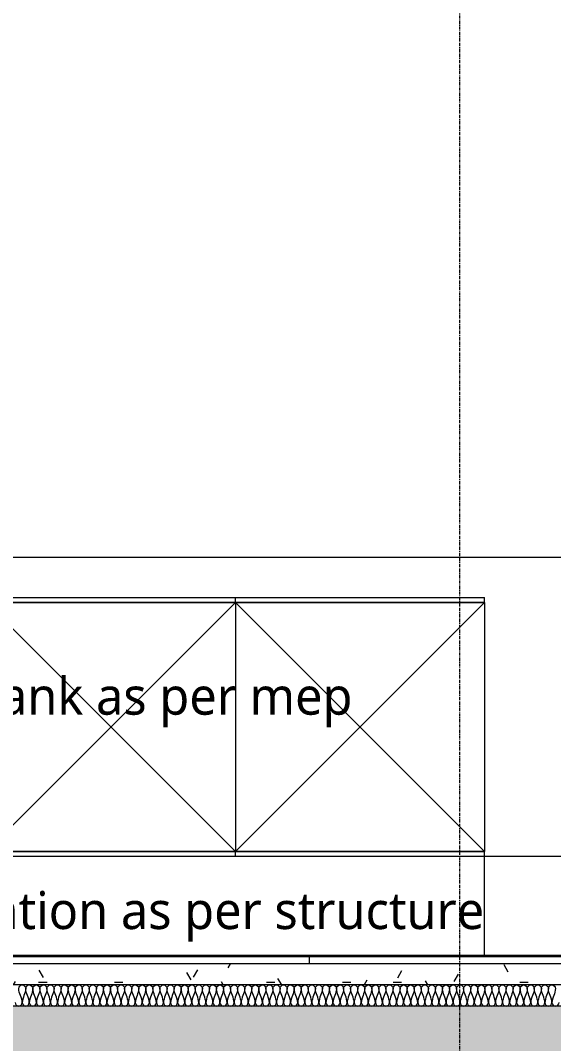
# Model space of a CAD drawing. Header units: millimetres. Extents: x -25665 to 25841, y -6376 to 15610.
# Drawn here: x -1225 to 914, y 7400 to 11505 of the extents above; entities that cross this region are included whole.
import ezdxf

# ---------------------------------------------------------------- set-up
doc = ezdxf.new("R2010")
doc.units = ezdxf.units.MM
doc.linetypes.add('Grid Line', pattern=[22.225, 12.7, -3.175, 3.175, -3.175])
for name, color, linetype, lineweight in [('A-DETL', 90, 'Continuous', 9), ('A-DETL-GENF', 92, 'Continuous', 9), ('A-DETL-THIN', 151, 'Continuous', 9), ('A-FLOR', 192, 'Continuous', 9), ('A-FLOR-MCUT', 51, 'Continuous', 9), ('A-FLOR-PATT', 8, 'Continuous', 35), ('A-WALL', 113, 'Continuous', 9), ('G-ANNO-TEXT', 231, 'Continuous', 9), ('P-SANR-FIXT', 6, 'Continuous', 9), ('S-GRID', 1, 'Continuous', 9)]:
    doc.layers.add(name, color=color, linetype=linetype, lineweight=lineweight)
doc.styles.add('Lucida Sans Unicode_1', font='l_10646.ttf', dxfattribs={"height": 150})

# ---------------------------------------------------------------- blocks, each defined once
blk = doc.blocks.new('1m only - 1m only-860609-Section - D')
at = {"layer": 'P-SANR-FIXT'}
for p, q in [((-2362.8, 9190), (-1362.8, 9190)), ((-2362.8, 9170), (-2362.8, 9190)), ((-1362.8, 9170), (-2362.8, 9170)), ((-1362.8, 9170), (-2362.8, 8170)), ((-2362.8, 9170), (-1362.8, 8170)), ((-2362.8, 9170), (637.2, 9170)), ((-2362.8, 8170), (-2362.8, 9170)), ((-1362.8, 9190), (-362.8, 9190)), ((-1362.8, 9170), (-1362.8, 9190)), ((-1362.8, 9170), (-1362.8, 9190)), ((-362.8, 9170), (-1362.8, 9170)), ((-362.8, 9170), (-1362.8, 8170)), ((-1362.8, 9170), (-362.8, 8170)), ((-1362.8, 9170), (-1362.8, 8170)), ((-362.8, 9190), (637.2, 9190)), ((-362.8, 9170), (-362.8, 9190)), ((-362.8, 9170), (-362.8, 9190)), ((637.2, 9170), (-362.8, 9170)), ((637.2, 9170), (-362.8, 8170)), ((-362.8, 9170), (637.2, 8170)), ((-362.8, 9170), (-362.8, 8170)), ((637.2, 9170), (637.2, 9190)), ((637.2, 9170), (637.2, 8170)), ((-2362.8, 8170), (-1362.8, 8170)), ((-2362.8, 8150), (-2362.8, 8170)), ((637.2, 8170), (-2362.8, 8170)), ((-1362.8, 8170), (-362.8, 8170)), ((-1362.8, 8150), (-1362.8, 8170)), ((-1362.8, 8150), (-1362.8, 8170)), ((-362.8, 8170), (637.2, 8170)), ((-362.8, 8150), (-362.8, 8170)), ((-362.8, 8150), (-362.8, 8170)), ((637.2, 8150), (637.2, 8170))]:
    blk.add_line(p, q, dxfattribs=at)

msp = doc.modelspace()

# ---------------------------------------------------------------- hatches: boundary and pattern name
at = {"layer": 'A-DETL-GENF'}
h = msp.add_hatch(color=253, dxfattribs=at)
h.paths.add_polyline_path([(4933.9, 7050), (5022.2, 7050), (5022.2, 8750), (4822.2, 8750), (4822.2, 7550), (-6827.8, 7550), (-6827.8, 7690), (-7027.8, 7690), (-7027.8, 7550), (-8428.1, 7550), (-8428.1, 7850), (-8678.1, 7850), (-8678.1, 7050), (-8428.1, 7050), (-8428.1, 7350), (4772.2, 7350), (4772.2, 7050)])
h.paths.add_polyline_path([(-7027.8, 7950), (-6827.8, 7950), (-6827.8, 8750), (-7027.8, 8750)])
at = {"layer": 'A-FLOR-PATT', "lineweight": 9}
h = msp.add_hatch(dxfattribs=at)
h.set_pattern_fill('FP_2', color=256, style=0, pattern_type=2)
h.set_pattern_definition([(90, (-2066.7, 4700), (-2000, 1e-13), [])])
h.paths.add_polyline_path([(4582.2, 7720), (4572.2, 7750), (-2060.1, 7750), (-2060.1, 7720), (4572.2, 7720)])
h = msp.add_hatch(dxfattribs=at)
h.set_pattern_fill('FP_3', color=256, style=0, pattern_type=2)
h.set_pattern_definition([(0, (-2066.66, 4700), (406.4, 101.6), [33.528, -271.272, 33.528, -271.272, -1625.6]), (0, (-2066.66, 4700), (406.4, 101.6), [-609.6, 33.528, -576.072, 33.528, -271.272, -711.2]), (0, (-2066.66, 4700), (406.4, 101.6), [-1524, 33.528, -169.672, 33.528, -474.472]), (120, (-1914.26, 4750.8), (-291.1882, 301.1527), [33.528, -271.272, 33.528, -271.272, -1625.6]), (120, (-1914.26, 4750.8), (-291.1882, 301.1527), [-609.6, 33.528, -576.072, 33.528, -271.272, -711.2]), (120, (-1914.26, 4750.8), (-291.1882, 301.1527), [-1524, 33.528, -169.672, 33.528, -474.472]), (240, (-1863.46, 4954), (-115.2118, -402.7527), [33.528, -271.272, 33.528, -271.272, -1625.6]), (240, (-1863.46, 4954), (-115.2118, -402.7527), [-609.6, 33.528, -576.072, 33.528, -271.272, -711.2]), (240, (-1863.46, 4954), (-115.2118, -402.7527), [-1524, 33.528, -169.672, 33.528, -474.472])])
h.paths.add_polyline_path([(-143.5, 7635), (4822.2, 7635), (4822.2, 7720), (-2060.1, 7720), (-2060.1, 7635)])

# ---------------------------------------------------------------- linework, layer by layer
at = {"layer": 'A-DETL'}
for points in [[(-1232, 7620.8), (-1232, 7627.5), (-1217.8, 7642.5), (-1203.7, 7627.5), (-1203.7, 7620.8)], [(-1217.8, 7564.2), (-1217.8, 7583.6), (-1232, 7601.4), (-1232, 7620.8)], [(-1203.7, 7620.8), (-1203.7, 7601.4), (-1217.8, 7583.6), (-1217.8, 7564.2)], [(-1203.7, 7620.8), (-1203.7, 7627.5), (-1189.5, 7642.5), (-1175.3, 7627.5), (-1175.3, 7620.8)], [(-1189.5, 7564.2), (-1189.5, 7583.6), (-1203.7, 7601.4), (-1203.7, 7620.8)], [(-1175.3, 7620.8), (-1175.3, 7601.4), (-1189.5, 7583.6), (-1189.5, 7564.2)], [(-1175.3, 7620.8), (-1175.3, 7627.5), (-1161.2, 7642.5), (-1147, 7627.5), (-1147, 7620.8)], [(-1161.2, 7564.2), (-1161.2, 7583.6), (-1175.3, 7601.4), (-1175.3, 7620.8)], [(-1147, 7620.8), (-1147, 7601.4), (-1161.2, 7583.6), (-1161.2, 7564.2)], [(-1147, 7620.8), (-1147, 7627.5), (-1132.8, 7642.5), (-1118.7, 7627.5), (-1118.7, 7620.8)], [(-1132.8, 7564.2), (-1132.8, 7583.6), (-1147, 7601.4), (-1147, 7620.8)], [(-1118.7, 7620.8), (-1118.7, 7601.4), (-1132.8, 7583.6), (-1132.8, 7564.2)], [(-1118.7, 7620.8), (-1118.7, 7627.5), (-1104.5, 7642.5), (-1090.3, 7627.5), (-1090.3, 7620.8)], [(-1104.5, 7564.2), (-1104.5, 7583.6), (-1118.7, 7601.4), (-1118.7, 7620.8)], [(-1090.3, 7620.8), (-1090.3, 7601.4), (-1104.5, 7583.6), (-1104.5, 7564.2)], [(-1090.3, 7620.8), (-1090.3, 7627.5), (-1076.2, 7642.5), (-1062, 7627.5), (-1062, 7620.8)], [(-1076.2, 7564.2), (-1076.2, 7583.6), (-1090.3, 7601.4), (-1090.3, 7620.8)], [(-1062, 7620.8), (-1062, 7601.4), (-1076.2, 7583.6), (-1076.2, 7564.2)], [(-1062, 7620.8), (-1062, 7627.5), (-1047.8, 7642.5), (-1033.7, 7627.5), (-1033.7, 7620.8)], [(-1047.8, 7564.2), (-1047.8, 7583.6), (-1062, 7601.4), (-1062, 7620.8)], [(-1033.7, 7620.8), (-1033.7, 7601.4), (-1047.8, 7583.6), (-1047.8, 7564.2)], [(-1033.7, 7620.8), (-1033.7, 7627.5), (-1019.5, 7642.5), (-1005.3, 7627.5), (-1005.3, 7620.8)], [(-1019.5, 7564.2), (-1019.5, 7583.6), (-1033.7, 7601.4), (-1033.7, 7620.8)], [(-1005.3, 7620.8), (-1005.3, 7601.4), (-1019.5, 7583.6), (-1019.5, 7564.2)], [(-1005.3, 7620.8), (-1005.3, 7627.5), (-991.2, 7642.5), (-977, 7627.5), (-977, 7620.8)], [(-991.2, 7564.2), (-991.2, 7583.6), (-1005.3, 7601.4), (-1005.3, 7620.8)], [(-977, 7620.8), (-977, 7601.4), (-991.2, 7583.6), (-991.2, 7564.2)], [(-977, 7620.8), (-977, 7627.5), (-962.8, 7642.5), (-948.7, 7627.5), (-948.7, 7620.8)], [(-962.8, 7564.2), (-962.8, 7583.6), (-977, 7601.4), (-977, 7620.8)], [(-948.7, 7620.8), (-948.7, 7601.4), (-962.8, 7583.6), (-962.8, 7564.2)], [(-948.7, 7620.8), (-948.7, 7627.5), (-934.5, 7642.5), (-920.3, 7627.5), (-920.3, 7620.8)], [(-934.5, 7564.2), (-934.5, 7583.6), (-948.7, 7601.4), (-948.7, 7620.8)], [(-920.3, 7620.8), (-920.3, 7601.4), (-934.5, 7583.6), (-934.5, 7564.2)], [(-920.3, 7620.8), (-920.3, 7627.5), (-906.2, 7642.5), (-892, 7627.5), (-892, 7620.8)], [(-906.2, 7564.2), (-906.2, 7583.6), (-920.3, 7601.4), (-920.3, 7620.8)], [(-892, 7620.8), (-892, 7601.4), (-906.2, 7583.6), (-906.2, 7564.2)], [(-892, 7620.8), (-892, 7627.5), (-877.8, 7642.5), (-863.7, 7627.5), (-863.7, 7620.8)], [(-877.8, 7564.2), (-877.8, 7583.6), (-892, 7601.4), (-892, 7620.8)], [(-863.7, 7620.8), (-863.7, 7601.4), (-877.8, 7583.6), (-877.8, 7564.2)], [(-863.7, 7620.8), (-863.7, 7627.5), (-849.5, 7642.5), (-835.3, 7627.5), (-835.3, 7620.8)], [(-849.5, 7564.2), (-849.5, 7583.6), (-863.7, 7601.4), (-863.7, 7620.8)], [(-835.3, 7620.8), (-835.3, 7601.4), (-849.5, 7583.6), (-849.5, 7564.2)], [(-835.3, 7620.8), (-835.3, 7627.5), (-821.2, 7642.5), (-807, 7627.5), (-807, 7620.8)], [(-821.2, 7564.2), (-821.2, 7583.6), (-835.3, 7601.4), (-835.3, 7620.8)], [(-807, 7620.8), (-807, 7601.4), (-821.2, 7583.6), (-821.2, 7564.2)], [(-807, 7620.8), (-807, 7627.5), (-792.8, 7642.5), (-778.7, 7627.5), (-778.7, 7620.8)], [(-792.8, 7564.2), (-792.8, 7583.6), (-807, 7601.4), (-807, 7620.8)], [(-778.7, 7620.8), (-778.7, 7601.4), (-792.8, 7583.6), (-792.8, 7564.2)], [(-778.7, 7620.8), (-778.7, 7627.5), (-764.5, 7642.5), (-750.3, 7627.5), (-750.3, 7620.8)], [(-764.5, 7564.2), (-764.5, 7583.6), (-778.7, 7601.4), (-778.7, 7620.8)], [(-750.3, 7620.8), (-750.3, 7601.4), (-764.5, 7583.6), (-764.5, 7564.2)], [(-750.3, 7620.8), (-750.3, 7627.5), (-736.2, 7642.5), (-722, 7627.5), (-722, 7620.8)], [(-736.2, 7564.2), (-736.2, 7583.6), (-750.3, 7601.4), (-750.3, 7620.8)], [(-722, 7620.8), (-722, 7601.4), (-736.2, 7583.6), (-736.2, 7564.2)], [(-722, 7620.8), (-722, 7627.5), (-707.8, 7642.5), (-693.7, 7627.5), (-693.7, 7620.8)], [(-707.8, 7564.2), (-707.8, 7583.6), (-722, 7601.4), (-722, 7620.8)], [(-693.7, 7620.8), (-693.7, 7601.4), (-707.8, 7583.6), (-707.8, 7564.2)], [(-693.7, 7620.8), (-693.7, 7627.5), (-679.5, 7642.5), (-665.3, 7627.5), (-665.3, 7620.8)], [(-679.5, 7564.2), (-679.5, 7583.6), (-693.7, 7601.4), (-693.7, 7620.8)], [(-665.3, 7620.8), (-665.3, 7601.4), (-679.5, 7583.6), (-679.5, 7564.2)], [(-665.3, 7620.8), (-665.3, 7627.5), (-651.2, 7642.5), (-637, 7627.5), (-637, 7620.8)], [(-651.2, 7564.2), (-651.2, 7583.6), (-665.3, 7601.4), (-665.3, 7620.8)], [(-637, 7620.8), (-637, 7601.4), (-651.2, 7583.6), (-651.2, 7564.2)], [(-637, 7620.8), (-637, 7627.5), (-622.8, 7642.5), (-608.7, 7627.5), (-608.7, 7620.8)], [(-622.8, 7564.2), (-622.8, 7583.6), (-637, 7601.4), (-637, 7620.8)], [(-608.7, 7620.8), (-608.7, 7601.4), (-622.8, 7583.6), (-622.8, 7564.2)], [(-608.7, 7620.8), (-608.7, 7627.5), (-594.5, 7642.5), (-580.3, 7627.5), (-580.3, 7620.8)], [(-594.5, 7564.2), (-594.5, 7583.6), (-608.7, 7601.4), (-608.7, 7620.8)], [(-580.3, 7620.8), (-580.3, 7601.4), (-594.5, 7583.6), (-594.5, 7564.2)], [(-580.3, 7620.8), (-580.3, 7627.5), (-566.2, 7642.5), (-552, 7627.5), (-552, 7620.8)], [(-566.2, 7564.2), (-566.2, 7583.6), (-580.3, 7601.4), (-580.3, 7620.8)], [(-552, 7620.8), (-552, 7601.4), (-566.2, 7583.6), (-566.2, 7564.2)], [(-552, 7620.8), (-552, 7627.5), (-537.8, 7642.5), (-523.7, 7627.5), (-523.7, 7620.8)], [(-537.8, 7564.2), (-537.8, 7583.6), (-552, 7601.4), (-552, 7620.8)], [(-523.7, 7620.8), (-523.7, 7601.4), (-537.8, 7583.6), (-537.8, 7564.2)], [(-523.7, 7620.8), (-523.7, 7627.5), (-509.5, 7642.5), (-495.3, 7627.5), (-495.3, 7620.8)], [(-509.5, 7564.2), (-509.5, 7583.6), (-523.7, 7601.4), (-523.7, 7620.8)], [(-495.3, 7620.8), (-495.3, 7601.4), (-509.5, 7583.6), (-509.5, 7564.2)], [(-495.3, 7620.8), (-495.3, 7627.5), (-481.2, 7642.5), (-467, 7627.5), (-467, 7620.8)], [(-481.2, 7564.2), (-481.2, 7583.6), (-495.3, 7601.4), (-495.3, 7620.8)], [(-467, 7620.8), (-467, 7601.4), (-481.2, 7583.6), (-481.2, 7564.2)], [(-467, 7620.8), (-467, 7627.5), (-452.8, 7642.5), (-438.7, 7627.5), (-438.7, 7620.8)], [(-452.8, 7564.2), (-452.8, 7583.6), (-467, 7601.4), (-467, 7620.8)], [(-438.7, 7620.8), (-438.7, 7601.4), (-452.8, 7583.6), (-452.8, 7564.2)], [(-438.7, 7620.8), (-438.7, 7627.5), (-424.5, 7642.5), (-410.3, 7627.5), (-410.3, 7620.8)], [(-424.5, 7564.2), (-424.5, 7583.6), (-438.7, 7601.4), (-438.7, 7620.8)], [(-410.3, 7620.8), (-410.3, 7601.4), (-424.5, 7583.6), (-424.5, 7564.2)], [(-410.3, 7620.8), (-410.3, 7627.5), (-396.2, 7642.5), (-382, 7627.5), (-382, 7620.8)], [(-396.2, 7564.2), (-396.2, 7583.6), (-410.3, 7601.4), (-410.3, 7620.8)], [(-382, 7620.8), (-382, 7601.4), (-396.2, 7583.6), (-396.2, 7564.2)], [(-382, 7620.8), (-382, 7627.5), (-367.8, 7642.5), (-353.7, 7627.5), (-353.7, 7620.8)], [(-367.8, 7564.2), (-367.8, 7583.6), (-382, 7601.4), (-382, 7620.8)], [(-353.7, 7620.8), (-353.7, 7601.4), (-367.8, 7583.6), (-367.8, 7564.2)], [(-353.7, 7620.8), (-353.7, 7627.5), (-339.5, 7642.5), (-325.3, 7627.5), (-325.3, 7620.8)], [(-339.5, 7564.2), (-339.5, 7583.6), (-353.7, 7601.4), (-353.7, 7620.8)], [(-325.3, 7620.8), (-325.3, 7601.4), (-339.5, 7583.6), (-339.5, 7564.2)], [(-325.3, 7620.8), (-325.3, 7627.5), (-311.2, 7642.5), (-297, 7627.5), (-297, 7620.8)], [(-311.2, 7564.2), (-311.2, 7583.6), (-325.3, 7601.4), (-325.3, 7620.8)], [(-297, 7620.8), (-297, 7601.4), (-311.2, 7583.6), (-311.2, 7564.2)], [(-297, 7620.8), (-297, 7627.5), (-282.8, 7642.5), (-268.7, 7627.5), (-268.7, 7620.8)], [(-282.8, 7564.2), (-282.8, 7583.6), (-297, 7601.4), (-297, 7620.8)], [(-268.7, 7620.8), (-268.7, 7601.4), (-282.8, 7583.6), (-282.8, 7564.2)], [(-268.7, 7620.8), (-268.7, 7627.5), (-254.5, 7642.5), (-240.3, 7627.5), (-240.3, 7620.8)], [(-254.5, 7564.2), (-254.5, 7583.6), (-268.7, 7601.4), (-268.7, 7620.8)], [(-240.3, 7620.8), (-240.3, 7601.4), (-254.5, 7583.6), (-254.5, 7564.2)], [(-240.3, 7620.8), (-240.3, 7627.5), (-226.2, 7642.5), (-212, 7627.5), (-212, 7620.8)], [(-226.2, 7564.2), (-226.2, 7583.6), (-240.3, 7601.4), (-240.3, 7620.8)], [(-212, 7620.8), (-212, 7601.4), (-226.2, 7583.6), (-226.2, 7564.2)], [(-212, 7620.8), (-212, 7627.5), (-197.8, 7642.5), (-183.7, 7627.5), (-183.7, 7620.8)], [(-197.8, 7564.2), (-197.8, 7583.6), (-212, 7601.4), (-212, 7620.8)], [(-183.7, 7620.8), (-183.7, 7601.4), (-197.8, 7583.6), (-197.8, 7564.2)], [(-183.7, 7620.8), (-183.7, 7627.5), (-169.5, 7642.5), (-155.3, 7627.5), (-155.3, 7620.8)], [(-169.5, 7564.2), (-169.5, 7583.6), (-183.7, 7601.4), (-183.7, 7620.8)], [(-155.3, 7620.8), (-155.3, 7601.4), (-169.5, 7583.6), (-169.5, 7564.2)], [(-155.3, 7620.8), (-155.3, 7627.5), (-141.2, 7642.5), (-127, 7627.5), (-127, 7620.8)], [(-141.2, 7564.2), (-141.2, 7583.6), (-155.3, 7601.4), (-155.3, 7620.8)], [(-127, 7620.8), (-127, 7601.4), (-141.2, 7583.6), (-141.2, 7564.2)], [(-127, 7620.8), (-127, 7627.5), (-112.8, 7642.5), (-98.7, 7627.5), (-98.7, 7620.8)], [(-112.8, 7564.2), (-112.8, 7583.6), (-127, 7601.4), (-127, 7620.8)], [(-98.7, 7620.8), (-98.7, 7601.4), (-112.8, 7583.6), (-112.8, 7564.2)], [(-98.7, 7620.8), (-98.7, 7627.5), (-84.5, 7642.5), (-70.3, 7627.5), (-70.3, 7620.8)], [(-84.5, 7564.2), (-84.5, 7583.6), (-98.7, 7601.4), (-98.7, 7620.8)], [(-70.3, 7620.8), (-70.3, 7601.4), (-84.5, 7583.6), (-84.5, 7564.2)], [(-70.3, 7620.8), (-70.3, 7627.5), (-56.2, 7642.5), (-42, 7627.5), (-42, 7620.8)], [(-56.2, 7564.2), (-56.2, 7583.6), (-70.3, 7601.4), (-70.3, 7620.8)], [(-42, 7620.8), (-42, 7601.4), (-56.2, 7583.6), (-56.2, 7564.2)], [(-42, 7620.8), (-42, 7627.5), (-27.8, 7642.5), (-13.7, 7627.5), (-13.7, 7620.8)], [(-27.8, 7564.2), (-27.8, 7583.6), (-42, 7601.4), (-42, 7620.8)], [(-13.7, 7620.8), (-13.7, 7601.4), (-27.8, 7583.6), (-27.8, 7564.2)], [(-13.7, 7620.8), (-13.7, 7627.5), (0.5, 7642.5), (14.7, 7627.5), (14.7, 7620.8)], [(0.5, 7564.2), (0.5, 7583.6), (-13.7, 7601.4), (-13.7, 7620.8)], [(14.7, 7620.8), (14.7, 7601.4), (0.5, 7583.6), (0.5, 7564.2)], [(14.7, 7620.8), (14.7, 7627.5), (28.8, 7642.5), (43, 7627.5), (43, 7620.8)], [(28.8, 7564.2), (28.8, 7583.6), (14.7, 7601.4), (14.7, 7620.8)], [(43, 7620.8), (43, 7601.4), (28.8, 7583.6), (28.8, 7564.2)], [(43, 7620.8), (43, 7627.5), (57.2, 7642.5), (71.3, 7627.5), (71.3, 7620.8)], [(57.2, 7564.2), (57.2, 7583.6), (43, 7601.4), (43, 7620.8)], [(71.3, 7620.8), (71.3, 7601.4), (57.2, 7583.6), (57.2, 7564.2)], [(71.3, 7620.8), (71.3, 7627.5), (85.5, 7642.5), (99.7, 7627.5), (99.7, 7620.8)], [(85.5, 7564.2), (85.5, 7583.6), (71.3, 7601.4), (71.3, 7620.8)], [(99.7, 7620.8), (99.7, 7601.4), (85.5, 7583.6), (85.5, 7564.2)], [(99.7, 7620.8), (99.7, 7627.5), (113.8, 7642.5), (128, 7627.5), (128, 7620.8)], [(113.8, 7564.2), (113.8, 7583.6), (99.7, 7601.4), (99.7, 7620.8)], [(128, 7620.8), (128, 7601.4), (113.8, 7583.6), (113.8, 7564.2)], [(128, 7620.8), (128, 7627.5), (142.2, 7642.5), (156.3, 7627.5), (156.3, 7620.8)], [(142.2, 7564.2), (142.2, 7583.6), (128, 7601.4), (128, 7620.8)], [(156.3, 7620.8), (156.3, 7601.4), (142.2, 7583.6), (142.2, 7564.2)], [(156.3, 7620.8), (156.3, 7627.5), (170.5, 7642.5), (184.7, 7627.5), (184.7, 7620.8)], [(170.5, 7564.2), (170.5, 7583.6), (156.3, 7601.4), (156.3, 7620.8)], [(184.7, 7620.8), (184.7, 7601.4), (170.5, 7583.6), (170.5, 7564.2)], [(184.7, 7620.8), (184.7, 7627.5), (198.8, 7642.5), (213, 7627.5), (213, 7620.8)], [(198.8, 7564.2), (198.8, 7583.6), (184.7, 7601.4), (184.7, 7620.8)], [(213, 7620.8), (213, 7601.4), (198.8, 7583.6), (198.8, 7564.2)], [(213, 7620.8), (213, 7627.5), (227.2, 7642.5), (241.3, 7627.5), (241.3, 7620.8)], [(227.2, 7564.2), (227.2, 7583.6), (213, 7601.4), (213, 7620.8)], [(241.3, 7620.8), (241.3, 7601.4), (227.2, 7583.6), (227.2, 7564.2)], [(241.3, 7620.8), (241.3, 7627.5), (255.5, 7642.5), (269.7, 7627.5), (269.7, 7620.8)], [(255.5, 7564.2), (255.5, 7583.6), (241.3, 7601.4), (241.3, 7620.8)], [(269.7, 7620.8), (269.7, 7601.4), (255.5, 7583.6), (255.5, 7564.2)], [(269.7, 7620.8), (269.7, 7627.5), (283.8, 7642.5), (298, 7627.5), (298, 7620.8)], [(283.8, 7564.2), (283.8, 7583.6), (269.7, 7601.4), (269.7, 7620.8)], [(298, 7620.8), (298, 7601.4), (283.8, 7583.6), (283.8, 7564.2)], [(298, 7620.8), (298, 7627.5), (312.2, 7642.5), (326.3, 7627.5), (326.3, 7620.8)], [(312.2, 7564.2), (312.2, 7583.6), (298, 7601.4), (298, 7620.8)], [(326.3, 7620.8), (326.3, 7601.4), (312.2, 7583.6), (312.2, 7564.2)], [(326.3, 7620.8), (326.3, 7627.5), (340.5, 7642.5), (354.7, 7627.5), (354.7, 7620.8)], [(340.5, 7564.2), (340.5, 7583.6), (326.3, 7601.4), (326.3, 7620.8)], [(354.7, 7620.8), (354.7, 7601.4), (340.5, 7583.6), (340.5, 7564.2)], [(354.7, 7620.8), (354.7, 7627.5), (368.8, 7642.5), (383, 7627.5), (383, 7620.8)], [(368.8, 7564.2), (368.8, 7583.6), (354.7, 7601.4), (354.7, 7620.8)], [(383, 7620.8), (383, 7601.4), (368.8, 7583.6), (368.8, 7564.2)], [(383, 7620.8), (383, 7627.5), (397.2, 7642.5), (411.3, 7627.5), (411.3, 7620.8)], [(397.2, 7564.2), (397.2, 7583.6), (383, 7601.4), (383, 7620.8)], [(411.3, 7620.8), (411.3, 7601.4), (397.2, 7583.6), (397.2, 7564.2)], [(411.3, 7620.8), (411.3, 7627.5), (425.5, 7642.5), (439.7, 7627.5), (439.7, 7620.8)], [(425.5, 7564.2), (425.5, 7583.6), (411.3, 7601.4), (411.3, 7620.8)], [(439.7, 7620.8), (439.7, 7601.4), (425.5, 7583.6), (425.5, 7564.2)], [(439.7, 7620.8), (439.7, 7627.5), (453.8, 7642.5), (468, 7627.5), (468, 7620.8)], [(453.8, 7564.2), (453.8, 7583.6), (439.7, 7601.4), (439.7, 7620.8)], [(468, 7620.8), (468, 7601.4), (453.8, 7583.6), (453.8, 7564.2)], [(468, 7620.8), (468, 7627.5), (482.2, 7642.5), (496.3, 7627.5), (496.3, 7620.8)], [(482.2, 7564.2), (482.2, 7583.6), (468, 7601.4), (468, 7620.8)], [(496.3, 7620.8), (496.3, 7601.4), (482.2, 7583.6), (482.2, 7564.2)], [(496.3, 7620.8), (496.3, 7627.5), (510.5, 7642.5), (524.7, 7627.5), (524.7, 7620.8)], [(510.5, 7564.2), (510.5, 7583.6), (496.3, 7601.4), (496.3, 7620.8)], [(524.7, 7620.8), (524.7, 7601.4), (510.5, 7583.6), (510.5, 7564.2)], [(524.7, 7620.8), (524.7, 7627.5), (538.8, 7642.5), (553, 7627.5), (553, 7620.8)], [(538.8, 7564.2), (538.8, 7583.6), (524.7, 7601.4), (524.7, 7620.8)], [(553, 7620.8), (553, 7601.4), (538.8, 7583.6), (538.8, 7564.2)], [(553, 7620.8), (553, 7627.5), (567.2, 7642.5), (581.3, 7627.5), (581.3, 7620.8)], [(567.2, 7564.2), (567.2, 7583.6), (553, 7601.4), (553, 7620.8)], [(581.3, 7620.8), (581.3, 7601.4), (567.2, 7583.6), (567.2, 7564.2)], [(581.3, 7620.8), (581.3, 7627.5), (595.5, 7642.5), (609.7, 7627.5), (609.7, 7620.8)], [(595.5, 7564.2), (595.5, 7583.6), (581.3, 7601.4), (581.3, 7620.8)], [(609.7, 7620.8), (609.7, 7601.4), (595.5, 7583.6), (595.5, 7564.2)], [(609.7, 7620.8), (609.7, 7627.5), (623.8, 7642.5), (638, 7627.5), (638, 7620.8)], [(623.8, 7564.2), (623.8, 7583.6), (609.7, 7601.4), (609.7, 7620.8)], [(638, 7620.8), (638, 7601.4), (623.8, 7583.6), (623.8, 7564.2)], [(638, 7620.8), (638, 7627.5), (652.2, 7642.5), (666.3, 7627.5), (666.3, 7620.8)], [(652.2, 7564.2), (652.2, 7583.6), (638, 7601.4), (638, 7620.8)], [(666.3, 7620.8), (666.3, 7601.4), (652.2, 7583.6), (652.2, 7564.2)], [(666.3, 7620.8), (666.3, 7627.5), (680.5, 7642.5), (694.7, 7627.5), (694.7, 7620.8)], [(680.5, 7564.2), (680.5, 7583.6), (666.3, 7601.4), (666.3, 7620.8)], [(694.7, 7620.8), (694.7, 7601.4), (680.5, 7583.6), (680.5, 7564.2)], [(694.7, 7620.8), (694.7, 7627.5), (708.8, 7642.5), (723, 7627.5), (723, 7620.8)], [(708.8, 7564.2), (708.8, 7583.6), (694.7, 7601.4), (694.7, 7620.8)], [(723, 7620.8), (723, 7601.4), (708.8, 7583.6), (708.8, 7564.2)], [(723, 7620.8), (723, 7627.5), (737.2, 7642.5), (751.3, 7627.5), (751.3, 7620.8)], [(737.2, 7564.2), (737.2, 7583.6), (723, 7601.4), (723, 7620.8)], [(751.3, 7620.8), (751.3, 7601.4), (737.2, 7583.6), (737.2, 7564.2)], [(751.3, 7620.8), (751.3, 7627.5), (765.5, 7642.5), (779.7, 7627.5), (779.7, 7620.8)], [(765.5, 7564.2), (765.5, 7583.6), (751.3, 7601.4), (751.3, 7620.8)], [(779.7, 7620.8), (779.7, 7601.4), (765.5, 7583.6), (765.5, 7564.2)], [(779.7, 7620.8), (779.7, 7627.5), (793.8, 7642.5), (808, 7627.5), (808, 7620.8)], [(793.8, 7564.2), (793.8, 7583.6), (779.7, 7601.4), (779.7, 7620.8)], [(808, 7620.8), (808, 7601.4), (793.8, 7583.6), (793.8, 7564.2)], [(808, 7620.8), (808, 7627.5), (822.2, 7642.5), (836.3, 7627.5), (836.3, 7620.8)], [(822.2, 7564.2), (822.2, 7583.6), (808, 7601.4), (808, 7620.8)], [(836.3, 7620.8), (836.3, 7601.4), (822.2, 7583.6), (822.2, 7564.2)], [(836.3, 7620.8), (836.3, 7627.5), (850.5, 7642.5), (864.7, 7627.5), (864.7, 7620.8)], [(850.5, 7564.2), (850.5, 7583.6), (836.3, 7601.4), (836.3, 7620.8)], [(864.7, 7620.8), (864.7, 7601.4), (850.5, 7583.6), (850.5, 7564.2)], [(864.7, 7620.8), (864.7, 7627.5), (878.8, 7642.5), (893, 7627.5), (893, 7620.8)], [(878.8, 7564.2), (878.8, 7583.6), (864.7, 7601.4), (864.7, 7620.8)], [(893, 7620.8), (893, 7601.4), (878.8, 7583.6), (878.8, 7564.2)], [(893, 7620.8), (893, 7627.5), (907.2, 7642.5), (921.3, 7627.5), (921.3, 7620.8)], [(907.2, 7564.2), (907.2, 7583.6), (893, 7601.4), (893, 7620.8)], [(921.3, 7620.8), (921.3, 7601.4), (907.2, 7583.6), (907.2, 7564.2)], [(-1246.2, 7564.2), (-1246.2, 7557.5), (-1232, 7542.5), (-1217.8, 7557.5), (-1217.8, 7564.2)], [(-1217.8, 7564.2), (-1217.8, 7557.5), (-1203.7, 7542.5), (-1189.5, 7557.5), (-1189.5, 7564.2)], [(-1189.5, 7564.2), (-1189.5, 7557.5), (-1175.3, 7542.5), (-1161.2, 7557.5), (-1161.2, 7564.2)], [(-1161.2, 7564.2), (-1161.2, 7557.5), (-1147, 7542.5), (-1132.8, 7557.5), (-1132.8, 7564.2)], [(-1132.8, 7564.2), (-1132.8, 7557.5), (-1118.7, 7542.5), (-1104.5, 7557.5), (-1104.5, 7564.2)], [(-1104.5, 7564.2), (-1104.5, 7557.5), (-1090.3, 7542.5), (-1076.2, 7557.5), (-1076.2, 7564.2)], [(-1076.2, 7564.2), (-1076.2, 7557.5), (-1062, 7542.5), (-1047.8, 7557.5), (-1047.8, 7564.2)], [(-1047.8, 7564.2), (-1047.8, 7557.5), (-1033.7, 7542.5), (-1019.5, 7557.5), (-1019.5, 7564.2)], [(-1019.5, 7564.2), (-1019.5, 7557.5), (-1005.3, 7542.5), (-991.2, 7557.5), (-991.2, 7564.2)], [(-991.2, 7564.2), (-991.2, 7557.5), (-977, 7542.5), (-962.8, 7557.5), (-962.8, 7564.2)], [(-962.8, 7564.2), (-962.8, 7557.5), (-948.7, 7542.5), (-934.5, 7557.5), (-934.5, 7564.2)], [(-934.5, 7564.2), (-934.5, 7557.5), (-920.3, 7542.5), (-906.2, 7557.5), (-906.2, 7564.2)], [(-906.2, 7564.2), (-906.2, 7557.5), (-892, 7542.5), (-877.8, 7557.5), (-877.8, 7564.2)], [(-877.8, 7564.2), (-877.8, 7557.5), (-863.7, 7542.5), (-849.5, 7557.5), (-849.5, 7564.2)], [(-849.5, 7564.2), (-849.5, 7557.5), (-835.3, 7542.5), (-821.2, 7557.5), (-821.2, 7564.2)], [(-821.2, 7564.2), (-821.2, 7557.5), (-807, 7542.5), (-792.8, 7557.5), (-792.8, 7564.2)], [(-792.8, 7564.2), (-792.8, 7557.5), (-778.7, 7542.5), (-764.5, 7557.5), (-764.5, 7564.2)], [(-764.5, 7564.2), (-764.5, 7557.5), (-750.3, 7542.5), (-736.2, 7557.5), (-736.2, 7564.2)], [(-736.2, 7564.2), (-736.2, 7557.5), (-722, 7542.5), (-707.8, 7557.5), (-707.8, 7564.2)], [(-707.8, 7564.2), (-707.8, 7557.5), (-693.7, 7542.5), (-679.5, 7557.5), (-679.5, 7564.2)], [(-679.5, 7564.2), (-679.5, 7557.5), (-665.3, 7542.5), (-651.2, 7557.5), (-651.2, 7564.2)], [(-651.2, 7564.2), (-651.2, 7557.5), (-637, 7542.5), (-622.8, 7557.5), (-622.8, 7564.2)], [(-622.8, 7564.2), (-622.8, 7557.5), (-608.7, 7542.5), (-594.5, 7557.5), (-594.5, 7564.2)], [(-594.5, 7564.2), (-594.5, 7557.5), (-580.3, 7542.5), (-566.2, 7557.5), (-566.2, 7564.2)], [(-566.2, 7564.2), (-566.2, 7557.5), (-552, 7542.5), (-537.8, 7557.5), (-537.8, 7564.2)], [(-537.8, 7564.2), (-537.8, 7557.5), (-523.7, 7542.5), (-509.5, 7557.5), (-509.5, 7564.2)], [(-509.5, 7564.2), (-509.5, 7557.5), (-495.3, 7542.5), (-481.2, 7557.5), (-481.2, 7564.2)], [(-481.2, 7564.2), (-481.2, 7557.5), (-467, 7542.5), (-452.8, 7557.5), (-452.8, 7564.2)], [(-452.8, 7564.2), (-452.8, 7557.5), (-438.7, 7542.5), (-424.5, 7557.5), (-424.5, 7564.2)], [(-424.5, 7564.2), (-424.5, 7557.5), (-410.3, 7542.5), (-396.2, 7557.5), (-396.2, 7564.2)], [(-396.2, 7564.2), (-396.2, 7557.5), (-382, 7542.5), (-367.8, 7557.5), (-367.8, 7564.2)], [(-367.8, 7564.2), (-367.8, 7557.5), (-353.7, 7542.5), (-339.5, 7557.5), (-339.5, 7564.2)], [(-339.5, 7564.2), (-339.5, 7557.5), (-325.3, 7542.5), (-311.2, 7557.5), (-311.2, 7564.2)], [(-311.2, 7564.2), (-311.2, 7557.5), (-297, 7542.5), (-282.8, 7557.5), (-282.8, 7564.2)], [(-282.8, 7564.2), (-282.8, 7557.5), (-268.7, 7542.5), (-254.5, 7557.5), (-254.5, 7564.2)], [(-254.5, 7564.2), (-254.5, 7557.5), (-240.3, 7542.5), (-226.2, 7557.5), (-226.2, 7564.2)], [(-226.2, 7564.2), (-226.2, 7557.5), (-212, 7542.5), (-197.8, 7557.5), (-197.8, 7564.2)], [(-197.8, 7564.2), (-197.8, 7557.5), (-183.7, 7542.5), (-169.5, 7557.5), (-169.5, 7564.2)], [(-169.5, 7564.2), (-169.5, 7557.5), (-155.3, 7542.5), (-141.2, 7557.5), (-141.2, 7564.2)], [(-141.2, 7564.2), (-141.2, 7557.5), (-127, 7542.5), (-112.8, 7557.5), (-112.8, 7564.2)], [(-112.8, 7564.2), (-112.8, 7557.5), (-98.7, 7542.5), (-84.5, 7557.5), (-84.5, 7564.2)], [(-84.5, 7564.2), (-84.5, 7557.5), (-70.3, 7542.5), (-56.2, 7557.5), (-56.2, 7564.2)], [(-56.2, 7564.2), (-56.2, 7557.5), (-42, 7542.5), (-27.8, 7557.5), (-27.8, 7564.2)], [(-27.8, 7564.2), (-27.8, 7557.5), (-13.7, 7542.5), (0.5, 7557.5), (0.5, 7564.2)], [(0.5, 7564.2), (0.5, 7557.5), (14.7, 7542.5), (28.8, 7557.5), (28.8, 7564.2)], [(28.8, 7564.2), (28.8, 7557.5), (43, 7542.5), (57.2, 7557.5), (57.2, 7564.2)], [(57.2, 7564.2), (57.2, 7557.5), (71.3, 7542.5), (85.5, 7557.5), (85.5, 7564.2)], [(85.5, 7564.2), (85.5, 7557.5), (99.7, 7542.5), (113.8, 7557.5), (113.8, 7564.2)], [(113.8, 7564.2), (113.8, 7557.5), (128, 7542.5), (142.2, 7557.5), (142.2, 7564.2)], [(142.2, 7564.2), (142.2, 7557.5), (156.3, 7542.5), (170.5, 7557.5), (170.5, 7564.2)], [(170.5, 7564.2), (170.5, 7557.5), (184.7, 7542.5), (198.8, 7557.5), (198.8, 7564.2)], [(198.8, 7564.2), (198.8, 7557.5), (213, 7542.5), (227.2, 7557.5), (227.2, 7564.2)], [(227.2, 7564.2), (227.2, 7557.5), (241.3, 7542.5), (255.5, 7557.5), (255.5, 7564.2)], [(255.5, 7564.2), (255.5, 7557.5), (269.7, 7542.5), (283.8, 7557.5), (283.8, 7564.2)], [(283.8, 7564.2), (283.8, 7557.5), (298, 7542.5), (312.2, 7557.5), (312.2, 7564.2)], [(312.2, 7564.2), (312.2, 7557.5), (326.3, 7542.5), (340.5, 7557.5), (340.5, 7564.2)], [(340.5, 7564.2), (340.5, 7557.5), (354.7, 7542.5), (368.8, 7557.5), (368.8, 7564.2)], [(368.8, 7564.2), (368.8, 7557.5), (383, 7542.5), (397.2, 7557.5), (397.2, 7564.2)], [(397.2, 7564.2), (397.2, 7557.5), (411.3, 7542.5), (425.5, 7557.5), (425.5, 7564.2)], [(425.5, 7564.2), (425.5, 7557.5), (439.7, 7542.5), (453.8, 7557.5), (453.8, 7564.2)], [(453.8, 7564.2), (453.8, 7557.5), (468, 7542.5), (482.2, 7557.5), (482.2, 7564.2)], [(482.2, 7564.2), (482.2, 7557.5), (496.3, 7542.5), (510.5, 7557.5), (510.5, 7564.2)], [(510.5, 7564.2), (510.5, 7557.5), (524.7, 7542.5), (538.8, 7557.5), (538.8, 7564.2)], [(538.8, 7564.2), (538.8, 7557.5), (553, 7542.5), (567.2, 7557.5), (567.2, 7564.2)], [(567.2, 7564.2), (567.2, 7557.5), (581.3, 7542.5), (595.5, 7557.5), (595.5, 7564.2)], [(595.5, 7564.2), (595.5, 7557.5), (609.7, 7542.5), (623.8, 7557.5), (623.8, 7564.2)], [(623.8, 7564.2), (623.8, 7557.5), (638, 7542.5), (652.2, 7557.5), (652.2, 7564.2)], [(652.2, 7564.2), (652.2, 7557.5), (666.3, 7542.5), (680.5, 7557.5), (680.5, 7564.2)], [(680.5, 7564.2), (680.5, 7557.5), (694.7, 7542.5), (708.8, 7557.5), (708.8, 7564.2)], [(708.8, 7564.2), (708.8, 7557.5), (723, 7542.5), (737.2, 7557.5), (737.2, 7564.2)], [(737.2, 7564.2), (737.2, 7557.5), (751.3, 7542.5), (765.5, 7557.5), (765.5, 7564.2)], [(765.5, 7564.2), (765.5, 7557.5), (779.7, 7542.5), (793.8, 7557.5), (793.8, 7564.2)], [(793.8, 7564.2), (793.8, 7557.5), (808, 7542.5), (822.2, 7557.5), (822.2, 7564.2)], [(822.2, 7564.2), (822.2, 7557.5), (836.3, 7542.5), (850.5, 7557.5), (850.5, 7564.2)], [(850.5, 7564.2), (850.5, 7557.5), (864.7, 7542.5), (878.8, 7557.5), (878.8, 7564.2)], [(878.8, 7564.2), (878.8, 7557.5), (893, 7542.5), (907.2, 7557.5), (907.2, 7564.2)], [(907.2, 7564.2), (907.2, 7557.5), (921.3, 7542.5), (935.5, 7557.5), (935.5, 7564.2)]]:
    msp.add_open_spline(points, degree=3, dxfattribs=at)
at = {"layer": 'A-DETL-THIN'}
msp.add_line((4822.2, 7550), (-6827.8, 7550), dxfattribs=at)
at = {"layer": 'A-FLOR', "lineweight": 35}
msp.add_line((4572.2, 7750), (-6827.8, 7750), dxfattribs=at)
at = {"layer": 'A-FLOR-MCUT'}
for p, q in [((4582.2, 7720), (-8428.1, 7720)), ((4822.2, 7635), (-6827.8, 7635))]:
    msp.add_line(p, q, dxfattribs=at)
at = {"layer": 'A-WALL'}
for p, q in [((5037.2, 9350), (-11212.8, 9350)), ((637.2, 8150), (-2362.8, 8150)), ((1037.2, 8150), (637.2, 8150)), ((637.2, 7750), (637.2, 8150))]:
    msp.add_line(p, q, dxfattribs=at)
at = {"layer": 'S-GRID', "linetype": 'Grid Line'}
msp.add_line((537.2, 200), (537.2, 14809.9), dxfattribs=at)

# ---------------------------------------------------------------- block references
at = {"layer": 'P-SANR-FIXT'}
msp.add_blockref('1m only - 1m only-860609-Section - D', (0, 0), dxfattribs=at)

# ---------------------------------------------------------------- texts
at = {"layer": 'G-ANNO-TEXT', "color": 7, "char_height": 150, "attachment_point": 1, "style": 'Lucida Sans Unicode_1'}
for s, insert, width in [('Water tank as per mep', (-1981.3, 8869.4), 2805.906), ('Water tank foundation as per structure', (-2948.9, 8009.3), 4834.176)]:
    msp.add_mtext(s, dxfattribs=dict(at, insert=insert, width=width))

doc.saveas('drawing.dxf')
